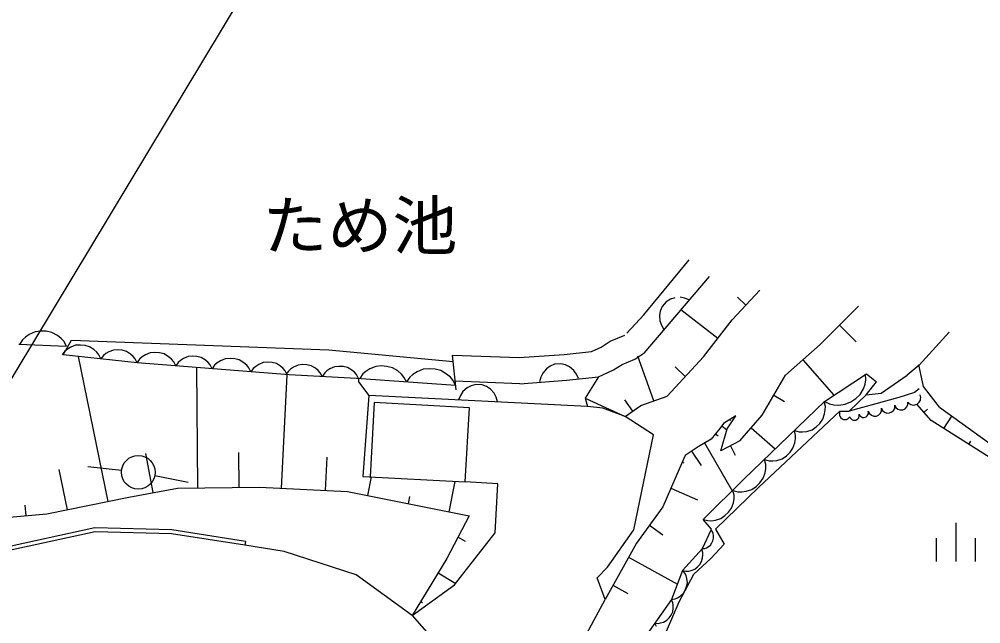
# Model space of a CAD drawing. Units: millimetres, scale not verified. Extents: x 40000 to 680000, y 20000 to 380000.
# Drawn here: x 222516 to 259517, y 287593 to 310854 of the extents above; entities that cross this region are included whole.
import ezdxf
from ezdxf.enums import TextEntityAlignment as Align

# ---------------------------------------------------------------- set-up
doc = ezdxf.new("R2010")
doc.units = ezdxf.units.MM
doc.header["$LTSCALE"] = 1000
doc.layers.add('M-BGD', color=7, linetype='Continuous', lineweight=25)
doc.layers.add('M-BMK-SRVR', color=3, linetype='Continuous', lineweight=25)
doc.styles.add('ＭＳ ゴシック', font='')
doc.styles.get('ＭＳ ゴシック').set_extended_font_data('MS Gothic')

msp = doc.modelspace()

# ---------------------------------------------------------------- linework, layer by layer
at = {"layer": 'M-BGD'}
for p, q in [((246545, 299481), (248301, 301597)), ((249071, 300958), (246550, 298011)), ((247572, 300083), (247409, 299985)), ((247738, 300138), (247572, 300083)), ((248122, 300126), (247949, 300155)), ((248298, 300054), (248122, 300126)), ((249952, 299282), (251012, 300426)), ((250482, 299854), (250152, 300160)), ((247253, 299803), (247182, 299627)), ((247409, 299985), (247253, 299803)), ((253335, 298334), (254818, 299819)), ((245892, 298773), (246545, 299481)), ((247182, 299627), (247153, 299455)), ((247153, 299455), (247169, 299243)), ((249401, 298570), (247973, 299675)), ((247169, 299243), (247225, 299077)), ((247225, 299077), (247323, 298915)), ((248849, 297858), (249952, 299282)), ((254076, 299076), (254718, 298436)), ((222756, 298624), (222644, 298520)), ((222904, 298727), (222756, 298624)), ((223124, 298827), (222904, 298727)), ((223341, 298855), (223124, 298827)), ((223557, 298847), (223341, 298855)), ((223771, 298803), (223557, 298847)), ((223983, 298688), (223771, 298803)), ((224123, 298575), (223983, 298688)), ((245255, 298462), (245819, 298700)), ((257147, 297537), (258300, 298813)), ((222501, 298345), (224329, 298279)), ((222644, 298520), (222530, 298344)), ((224227, 298463), (224123, 298575)), ((224200, 297937), (224525, 298500)), ((224329, 298279), (224227, 298463)), ((224497, 298237), (224368, 298160)), ((224685, 298308), (224497, 298237)), ((224525, 298500), (234426, 298128)), ((224868, 298319), (224685, 298308)), ((225047, 298300), (224868, 298319)), ((225222, 298251), (225047, 298300)), ((225392, 298142), (225222, 298251)), ((244537, 298069), (244906, 298239)), ((244906, 298239), (245255, 298462)), ((253335, 298334), (252004, 297152)), ((224269, 298080), (224164, 297941)), ((227048, 297635), (224200, 297937)), ((224368, 298160), (224269, 298080)), ((225943, 292302), (224800, 297873)), ((225502, 298040), (225392, 298142)), ((225582, 297941), (225502, 298040)), ((225655, 297783), (225582, 297941)), ((225754, 297913), (225655, 297783)), ((225846, 297988), (225754, 297913)), ((225966, 298059), (225846, 297988)), ((226142, 298125), (225966, 298059)), ((226312, 298135), (226142, 298125)), ((226479, 298117), (226312, 298135)), ((226643, 298072), (226479, 298117)), ((226802, 297971), (226643, 298072)), ((226904, 297875), (226802, 297971)), ((226979, 297783), (226904, 297875)), ((227369, 297940), (227242, 297860)), ((227555, 298016), (227369, 297940)), ((227737, 298031), (227555, 298016)), ((227916, 298017), (227737, 298031)), ((228094, 297973), (227916, 298017)), ((228266, 297869), (228094, 297973)), ((228378, 297770), (228266, 297869)), ((229016, 297872), (228842, 297801)), ((229186, 297886), (229016, 297872)), ((229354, 297873), (229186, 297886)), ((229519, 297832), (229354, 297873)), ((234426, 298128), (239215, 297686)), ((239329, 296591), (239190, 297927)), ((239190, 297927), (241756, 297833)), ((241756, 297833), (243483, 297957)), ((243483, 297957), (244537, 298069)), ((246209, 297779), (246550, 298011)), ((246938, 296169), (246325, 297885)), ((227048, 297635), (226979, 297783)), ((227145, 297778), (227043, 297635)), ((232899, 297170), (227048, 297635)), ((227242, 297860), (227145, 297778)), ((228461, 297673), (228378, 297770)), ((228539, 297516), (228461, 297673)), ((228634, 297649), (228539, 297516)), ((228724, 297726), (228634, 297649)), ((228842, 297801), (228724, 297726)), ((229680, 297735), (229519, 297832)), ((229785, 297642), (229680, 297735)), ((229862, 297552), (229785, 297642)), ((229934, 297405), (229862, 297552)), ((230036, 297548), (229934, 297405)), ((230133, 297630), (230036, 297548)), ((230260, 297710), (230133, 297630)), ((230446, 297786), (230260, 297710)), ((230628, 297802), (230446, 297786)), ((230807, 297787), (230628, 297802)), ((230984, 297743), (230807, 297787)), ((231157, 297639), (230984, 297743)), ((231269, 297540), (231157, 297639)), ((231352, 297443), (231269, 297540)), ((231615, 297496), (231524, 297419)), ((231733, 297571), (231615, 297496)), ((231907, 297642), (231733, 297571)), ((232077, 297656), (231907, 297642)), ((232244, 297643), (232077, 297656)), ((232410, 297602), (232244, 297643)), ((232570, 297505), (232410, 297602)), ((232675, 297412), (232570, 297505)), ((233248, 297546), (233076, 297471)), ((233417, 297566), (233248, 297546)), ((233585, 297557), (233417, 297566)), ((233751, 297521), (233585, 297557)), ((233915, 297428), (233751, 297521)), ((234815, 297495), (234646, 297475)), ((234983, 297486), (234815, 297495)), ((236450, 297512), (236232, 297492)), ((236665, 297496), (236450, 297512)), ((236878, 297444), (236665, 297496)), ((242942, 297504), (242800, 297401)), ((243116, 297579), (242942, 297504)), ((243355, 297600), (243116, 297579)), ((243539, 297556), (243355, 297600)), ((243697, 297479), (243539, 297556)), ((245385, 297358), (245722, 297574)), ((245722, 297574), (246209, 297779)), ((247446, 296350), (248849, 297858)), ((252669, 297743), (253869, 296392)), ((257147, 297537), (256688, 297153)), ((257317, 296728), (257138, 297551)), ((229394, 292820), (229345, 297452)), ((231430, 297286), (231352, 297443)), ((231524, 297419), (231430, 297286)), ((232610, 292803), (232825, 297175)), ((232753, 297322), (232675, 297412)), ((232825, 297175), (232753, 297322)), ((232872, 297313), (232781, 297178)), ((232960, 297393), (232872, 297313)), ((235499, 297035), (232899, 297170)), ((233076, 297471), (232960, 297393)), ((234023, 297339), (233915, 297428)), ((234102, 297251), (234023, 297339)), ((234179, 297107), (234102, 297251)), ((234270, 297242), (234179, 297107)), ((234358, 297322), (234270, 297242)), ((234474, 297400), (234358, 297322)), ((234646, 297475), (234474, 297400)), ((235150, 297450), (234983, 297486)), ((235313, 297357), (235150, 297450)), ((235421, 297268), (235313, 297357)), ((235500, 297179), (235421, 297268)), ((235577, 297035), (235500, 297179)), ((235741, 297204), (235620, 297032)), ((235856, 297303), (235741, 297204)), ((236008, 297400), (235856, 297303)), ((236232, 297492), (236008, 297400)), ((237085, 297320), (236878, 297444)), ((237221, 297202), (237085, 297320)), ((237320, 297086), (237221, 297202)), ((237665, 297185), (237543, 297079)), ((237825, 297287), (237665, 297185)), ((238061, 297384), (237825, 297287)), ((238291, 297405), (238061, 297384)), ((238518, 297388), (238291, 297405)), ((238743, 297333), (238518, 297388)), ((238962, 297202), (238743, 297333)), ((239105, 297077), (238962, 297202)), ((242663, 297239), (242587, 297082)), ((242800, 297401), (242663, 297239)), ((243859, 297342), (243697, 297479)), ((243961, 297200), (243859, 297342)), ((244037, 297026), (243961, 297200)), ((244805, 297092), (245385, 297358)), ((248148, 297104), (247751, 297473)), ((251103, 295622), (252004, 297152)), ((253501, 296149), (255117, 297216)), ((255097, 296974), (255087, 297196)), ((255117, 297216), (255505, 296900)), ((255681, 296464), (256688, 297153)), ((239309, 296757), (235499, 297035)), ((235577, 297035), (235567, 296906)), ((235567, 296906), (235965, 296373)), ((237415, 296898), (237320, 297086)), ((237543, 297079), (237415, 296898)), ((239210, 296955), (239105, 297077)), ((239309, 296757), (239210, 296955)), ((241774, 296831), (239295, 296923)), ((240085, 296801), (239902, 296750)), ((240325, 296789), (240085, 296801)), ((240502, 296720), (240325, 296789)), ((241774, 296831), (243572, 296961)), ((242587, 297082), (242542, 296898)), ((243572, 296961), (244805, 297092)), ((244805, 297092), (244292, 296272)), ((255000, 296638), (255064, 296817)), ((255064, 296817), (255097, 296974)), ((255103, 296397), (255505, 296900)), ((239591, 296525), (239494, 296379)), ((239748, 296667), (239591, 296525)), ((239902, 296750), (239748, 296667)), ((240647, 296623), (240502, 296720)), ((240789, 296466), (240647, 296623)), ((240872, 296312), (240789, 296466)), ((251553, 296387), (251962, 296146)), ((254459, 295770), (255103, 296397)), ((254704, 296260), (254873, 296417)), ((254873, 296417), (255000, 296638)), ((255103, 296397), (255681, 296464)), ((256973, 296492), (256359, 296304)), ((257143, 296636), (256973, 296492)), ((257935, 295921), (257317, 296728)), ((235965, 296373), (235735, 293265)), ((244383, 295958), (235965, 296373)), ((236180, 296104), (236023, 293249)), ((239838, 295903), (236180, 296104)), ((239494, 296379), (239425, 296203)), ((240923, 296129), (240872, 296312)), ((244292, 296272), (244383, 295958)), ((244292, 296272), (245830, 295562)), ((246130, 295775), (245821, 296211)), ((246430, 295987), (247446, 296350)), ((250405, 293161), (253501, 296149)), ((253536, 295959), (253493, 296140)), ((253502, 296149), (253701, 296053)), ((253701, 296053), (253859, 296021)), ((253859, 296021), (254049, 296009)), ((254049, 296009), (254302, 296040)), ((254302, 296040), (254513, 296134)), ((256359, 296304), (254459, 295770)), ((254513, 296134), (254704, 296260)), ((257613, 295415), (257062, 296043)), ((239681, 293048), (239838, 295903)), ((244977, 295888), (244383, 295958)), ((244977, 295888), (244383, 295958)), ((245830, 295562), (244977, 295888)), ((245830, 295562), (244977, 295888)), ((245830, 295562), (246430, 295987)), ((254096, 295779), (250968, 292835)), ((253438, 295462), (253509, 295665)), ((253509, 295665), (253534, 295823)), ((253534, 295823), (253536, 295959)), ((254096, 295779), (254459, 295770)), ((257338, 295729), (257471, 295846)), ((257935, 295921), (260672, 293939)), ((246918, 294862), (245830, 295562)), ((249623, 295301), (249478, 295107)), ((250091, 295593), (249623, 295301)), ((249762, 295094), (250091, 295593)), ((249857, 295447), (249877, 295415)), ((250250, 294633), (251103, 295622)), ((253185, 295172), (253323, 295305)), ((253323, 295305), (253438, 295462)), ((260508, 293574), (257613, 295415)), ((258096, 295108), (258399, 295585)), ((249478, 295107), (249143, 294694)), ((249516, 294244), (249762, 295094)), ((249551, 295204), (249750, 295055)), ((250676, 295127), (251610, 294323)), ((252388, 294843), (252346, 295025)), ((252346, 295025), (252526, 294977)), ((252526, 294977), (252662, 294975)), ((252662, 294975), (252821, 294996)), ((252821, 294996), (253025, 295061)), ((253025, 295061), (253185, 295172)), ((246167, 291209), (246918, 294862)), ((249143, 294694), (248642, 294406)), ((248892, 294550), (249949, 292710)), ((249310, 294900), (249406, 294822)), ((250250, 294633), (249516, 294244)), ((252291, 294347), (252362, 294549)), ((252362, 294549), (252387, 294708)), ((252387, 294708), (252388, 294843)), ((259060, 294495), (259140, 294620)), ((230974, 292837), (230960, 294184)), ((248642, 294406), (248138, 294073)), ((248390, 294239), (248758, 293682)), ((249883, 294438), (250070, 294084)), ((252038, 294056), (252176, 294190)), ((252176, 294190), (252291, 294347)), ((227668, 292638), (227387, 294147)), ((234302, 292720), (234365, 294007)), ((248138, 294073), (247915, 293543)), ((248026, 293808), (248090, 293781)), ((251244, 293717), (251199, 293910)), ((251199, 293910), (251379, 293862)), ((251379, 293862), (251515, 293860)), ((251515, 293860), (251673, 293880)), ((251673, 293880), (251878, 293945)), ((251878, 293945), (252038, 294056)), ((224368, 291979), (224050, 293528)), ((226451, 293489), (225159, 293628)), ((247915, 293543), (247277, 292088)), ((251216, 293404), (251242, 293572)), ((251242, 293572), (251244, 293717)), ((227736, 293296), (229012, 293047)), ((235735, 293265), (239681, 293048)), ((235929, 292523), (236073, 293247)), ((239054, 291900), (239287, 293070)), ((248833, 291609), (250405, 293161)), ((251018, 293022), (251141, 293189)), ((251141, 293189), (251216, 293404)), ((226731, 292464), (228604, 292812)), ((228604, 292812), (231764, 292845)), ((231764, 292845), (235148, 292678)), ((240938, 292979), (239681, 293048)), ((240835, 291092), (240938, 292979)), ((247596, 292815), (248619, 292367)), ((249304, 291237), (250968, 292835)), ((250023, 292543), (249980, 292724)), ((249980, 292724), (250172, 292674)), ((250316, 292672), (250484, 292693)), ((250484, 292693), (250702, 292762)), ((250702, 292762), (250872, 292880)), ((250872, 292880), (251018, 293022)), ((223581, 291817), (226731, 292464)), ((235148, 292678), (239835, 291745)), ((237492, 292212), (237548, 292496)), ((249996, 292249), (250021, 292407)), ((250021, 292407), (250023, 292543)), ((250172, 292674), (250316, 292672)), ((222783, 291746), (222746, 292161)), ((247277, 292088), (246264, 290698)), ((249810, 291889), (249925, 292046)), ((249925, 292046), (249996, 292249)), ((221985, 291676), (223581, 291817)), ((239835, 291745), (238971, 290100)), ((249155, 291234), (248833, 291609)), ((248833, 291609), (249013, 291561)), ((249149, 291559), (249308, 291580)), ((249308, 291580), (249512, 291645)), ((249512, 291645), (249672, 291756)), ((249672, 291756), (249810, 291889)), ((225425, 291285), (221801, 290489)), ((228384, 291209), (225425, 291285)), ((231227, 290759), (228384, 291209)), ((245152, 289777), (246167, 291209)), ((246771, 291393), (247287, 291016)), ((248804, 290486), (249155, 291234)), ((249013, 291561), (249149, 291559)), ((249196, 291133), (249144, 291210)), ((249304, 291237), (249637, 290659)), ((258555, 291483), (258555, 289983)), ((225439, 291135), (221838, 290343)), ((228370, 291059), (225439, 291135)), ((231203, 290611), (228370, 291059)), ((239271, 289088), (240835, 291092)), ((239403, 290923), (239679, 290777)), ((249219, 291069), (249196, 291133)), ((249212, 290790), (249238, 290883)), ((249235, 290991), (249219, 291069)), ((249238, 290883), (249235, 290991)), ((257805, 290883), (257805, 289983)), ((259305, 290883), (259305, 289983)), ((231227, 290759), (231203, 290611)), ((232705, 290375), (231203, 290611)), ((246264, 290698), (245062, 288532)), ((248045, 289637), (248804, 290486)), ((248804, 290486), (248897, 290495)), ((248897, 290495), (248961, 290518)), ((248961, 290518), (249031, 290556)), ((249031, 290556), (249116, 290622)), ((249116, 290622), (249171, 290703)), ((249133, 290110), (249637, 290659)), ((249171, 290703), (249212, 290790)), ((235475, 289482), (232705, 290375)), ((238971, 290100), (237632, 287908)), ((245964, 290156), (247845, 289112)), ((248476, 289506), (249133, 290110)), ((248773, 289989), (248812, 290132)), ((248816, 290334), (248778, 290457)), ((248812, 290132), (248822, 290241)), ((248822, 290241), (248816, 290334)), ((244751, 289364), (245152, 289777)), ((248509, 289694), (248614, 289778)), ((248614, 289778), (248702, 289876)), ((248702, 289876), (248773, 289989)), ((237632, 287908), (235475, 289482)), ((238636, 289552), (239311, 289140)), ((245062, 288532), (244751, 289364)), ((248045, 289637), (247621, 288526)), ((247907, 288434), (248476, 289506)), ((248045, 289637), (248171, 289613)), ((248135, 289537), (248049, 289647)), ((248177, 289444), (248135, 289537)), ((248171, 289613), (248264, 289618)), ((248210, 289329), (248177, 289444)), ((248264, 289618), (248372, 289640)), ((248372, 289640), (248509, 289694)), ((237632, 287908), (239271, 289088)), ((245362, 289074), (245932, 288757)), ((248146, 288891), (248197, 289025)), ((248197, 289025), (248226, 289168)), ((248226, 289168), (248210, 289329)), ((247852, 288592), (247954, 288656)), ((247954, 288656), (248072, 288765)), ((248072, 288765), (248146, 288891)), ((237966, 288456), (238036, 288414)), ((244031, 286621), (245062, 288532)), ((247621, 288526), (246277, 286631)), ((247057, 286456), (247907, 288434)), ((247666, 288398), (247614, 288516)), ((247621, 288526), (247759, 288550)), ((247681, 288306), (247666, 288398)), ((247684, 288196), (247681, 288306)), ((247759, 288550), (247852, 288592)), ((237632, 287908), (239553, 285746)), ((247527, 287822), (247603, 287930)), ((247603, 287930), (247662, 288050)), ((247662, 288050), (247684, 288196)), ((247034, 287491), (246978, 287619)), ((246978, 287619), (247106, 287609)), ((247106, 287609), (247198, 287625)), ((247198, 287625), (247302, 287658)), ((247302, 287658), (247433, 287728)), ((247433, 287728), (247527, 287822))]:
    msp.add_line(p, q, dxfattribs=at)
msp.add_circle((227098, 293420), 650, dxfattribs=at)
for centre, radius, start, end in [((256934, 296280), 271, 214.903, 26.134), ((256456, 296076), 261, 195.501, 10.7917), ((254291, 295665), 216, 149.546, 329.5461), ((254655, 295609), 186, 196.738, 16.7381), ((255011, 295716), 186, 196.738, 16.7381), ((255441, 295839), 261, 195.501, 10.7917), ((255948, 295958), 261, 195.501, 10.7917)]:
    msp.add_arc(centre, radius, start, end, dxfattribs=at)
at = {"layer": 'M-BMK-SRVR'}
msp.add_line((215344, 285596), (232698, 314435), dxfattribs=at)

# ---------------------------------------------------------------- texts
at = {"layer": 'M-BGD', "style": 'ＭＳ ゴシック'}
msp.add_text('ため池', height=1833, dxfattribs=at).set_placement((231876, 301449), align=Align.BOTTOM_LEFT)

doc.saveas('drawing.dxf')
